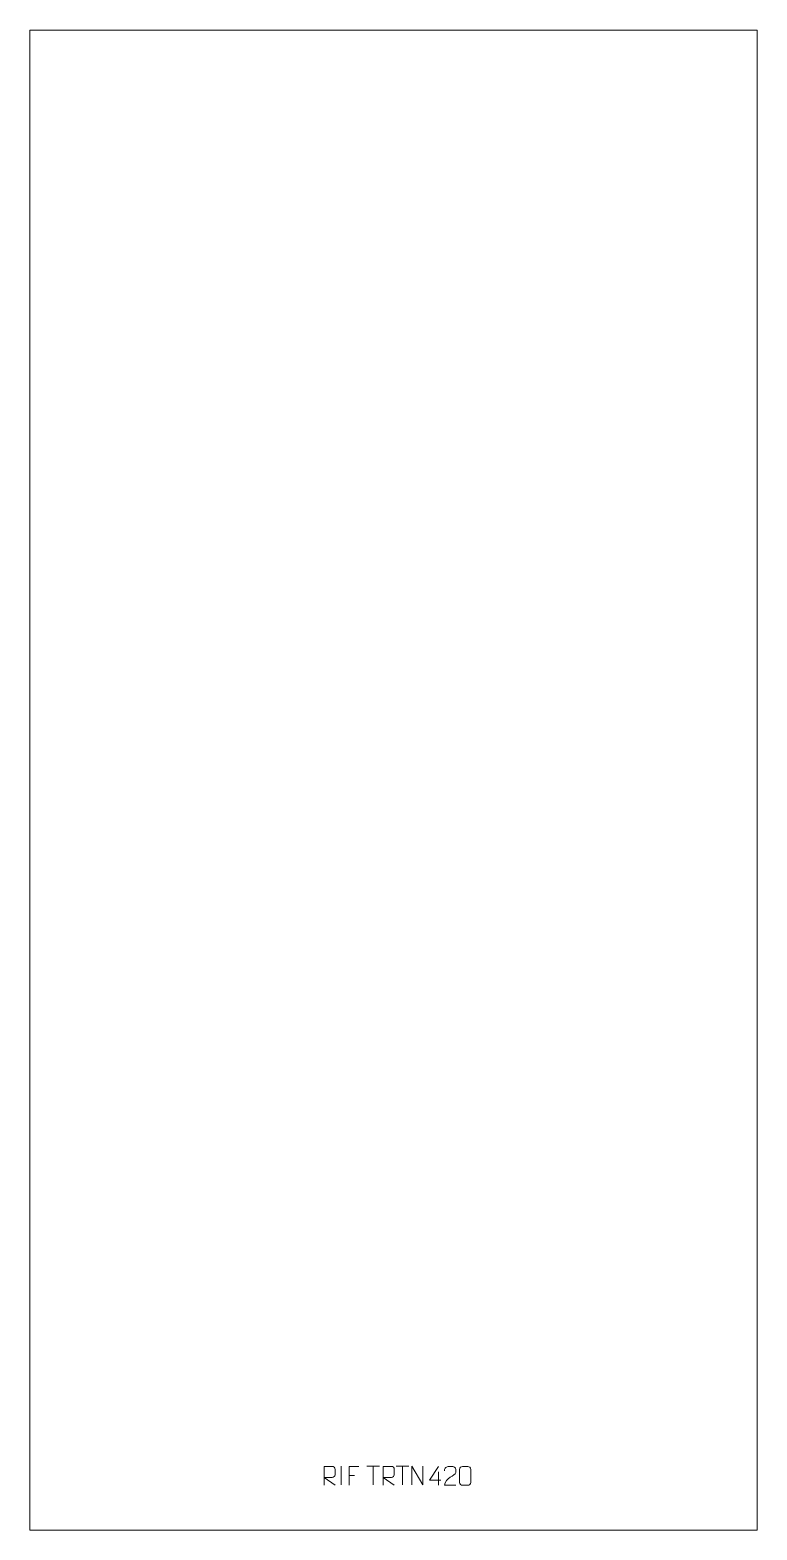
# Model space of a CAD drawing. Header units: millimetres. Extents: x -485 to 485, y -1585 to 415.
import ezdxf

# ---------------------------------------------------------------- set-up
doc = ezdxf.new("R2010")
doc.units = ezdxf.units.MM
doc.header["$MEASUREMENT"] = 0
doc.layers.add('layer 1', color=7, linetype='Continuous')

msp = doc.modelspace()

# ---------------------------------------------------------------- linework, layer by layer
at = {"layer": 'layer 1', "color": 242, "lineweight": 9}
msp.add_open_spline([(484.9996, -1584.9991), (484.9996, -1584.9991), (-484.9996, -1584.9991), (-484.9996, -1584.9991), (-484.9996, -1584.9991), (-484.9996, -1584.9991), (-484.9996, 414.9991), (-484.9996, 414.9991), (-484.9996, 414.9991), (-484.9996, 414.9991), (484.9996, 414.9991), (484.9996, 414.9991), (484.9996, 414.9991), (484.9996, 414.9991), (484.9996, -1584.9991), (484.9996, -1584.9991)], degree=3, knots=[0, 0, 0, 0, 0.2, 0.2, 0.2, 0.2, 0.4, 0.4, 0.4, 0.4, 0.6, 0.6, 0.6, 0.6, 1, 1, 1, 1], dxfattribs=at)
at = {"layer": 'layer 1', "color": 250, "lineweight": 9}
for points in [[(-70.0202, -1499.7773), (-70.0202, -1499.7773), (-70.0202, -1524.7514), (-70.0202, -1524.7514)], [(-35.5138, -1499.8111), (-35.5138, -1499.8111), (-18.5266, -1499.8111), (-18.5266, -1499.8111)], [(-27.02, -1524.7411), (-27.02, -1524.7411), (-27.02, -1499.7876), (-27.02, -1499.7876)], [(3.4862, -1499.8111), (3.4862, -1499.8111), (20.4734, -1499.8111), (20.4734, -1499.8111)], [(11.98, -1524.7411), (11.98, -1524.7411), (11.98, -1499.7876), (11.98, -1499.7876)], [(-59.1883, -1512.2644), (-59.1883, -1512.2644), (-52.0202, -1512.2644), (-52.0202, -1512.2644)], [(60.1014, -1507.634), (60.1014, -1507.634), (60.1014, -1525.2987), (60.1014, -1525.2987)]]:
    msp.add_open_spline(points, degree=3, dxfattribs=at)
for points, knots in [([(24.6524, -1524.7411), (24.6524, -1524.7411), (24.6524, -1499.7876), (24.6524, -1499.7876), (24.6524, -1499.7876), (24.6524, -1499.7876), (39.3072, -1524.7411), (39.3072, -1524.7411), (39.3072, -1524.7411), (39.3072, -1524.7411), (39.3072, -1499.7876), (39.3072, -1499.7876)], [0, 0, 0, 0, 0.25, 0.25, 0.25, 0.25, 0.5, 0.5, 0.5, 0.5, 1, 1, 1, 1]), ([(-92.6842, -1525.1929), (-92.6842, -1525.1929), (-92.6842, -1500.2394), (-92.6842, -1500.2394), (-92.6842, -1500.2394), (-89.0894, -1500.2394), (-85.4939, -1500.2394), (-81.8987, -1500.2394), (-81.8987, -1500.2394), (-79.5734, -1500.2771), (-78.0161, -1501.7671), (-78.0202, -1504.1335), (-78.0202, -1504.1335), (-78.0206, -1506.169), (-78.0206, -1509.2284), (-78.0202, -1511.2644), (-78.0202, -1511.2644), (-78.0267, -1513.1399), (-79.839, -1515.0817), (-81.8485, -1515.1008), (-81.8485, -1515.1008), (-81.8485, -1515.1008), (-92.6842, -1515.1008), (-92.6842, -1515.1008), (-92.6842, -1515.1008), (-92.6842, -1515.1008), (-78.0295, -1525.1929), (-78.0295, -1525.1929)], [0, 0, 0, 0, 0.125, 0.125, 0.125, 0.125, 0.25, 0.25, 0.25, 0.25, 0.375, 0.375, 0.375, 0.375, 0.5, 0.5, 0.5, 0.5, 0.625, 0.625, 0.625, 0.625, 0.75, 0.75, 0.75, 0.75, 1, 1, 1, 1]), ([(-46.3143, -1500.3847), (-46.3143, -1500.3847), (-59.1883, -1500.3847), (-59.1883, -1500.3847), (-59.1883, -1500.3847), (-59.1883, -1500.3847), (-59.1883, -1525.3383), (-59.1883, -1525.3383)], [0, 0, 0, 0, 0.333333333, 0.333333333, 0.333333333, 0.333333333, 1, 1, 1, 1]), ([(-13.6842, -1525.1929), (-13.6842, -1525.1929), (-13.6842, -1500.2394), (-13.6842, -1500.2394), (-13.6842, -1500.2394), (-10.0894, -1500.2394), (-6.4939, -1500.2394), (-2.8987, -1500.2394), (-2.8987, -1500.2394), (-0.5734, -1500.2771), (0.9839, -1501.7671), (0.9798, -1504.1335), (0.9798, -1504.1335), (0.9794, -1506.169), (0.9794, -1509.2284), (0.9798, -1511.2644), (0.9798, -1511.2644), (0.9733, -1513.1399), (-0.839, -1515.0817), (-2.8485, -1515.1008), (-2.8485, -1515.1008), (-2.8485, -1515.1008), (-13.6842, -1515.1008), (-13.6842, -1515.1008), (-13.6842, -1515.1008), (-13.6842, -1515.1008), (0.9705, -1525.1929), (0.9705, -1525.1929)], [0, 0, 0, 0, 0.125, 0.125, 0.125, 0.125, 0.25, 0.25, 0.25, 0.25, 0.375, 0.375, 0.375, 0.375, 0.5, 0.5, 0.5, 0.5, 0.625, 0.625, 0.625, 0.625, 0.75, 0.75, 0.75, 0.75, 1, 1, 1, 1]), ([(63.0455, -1518.3951), (63.0455, -1518.3951), (48.2238, -1518.3951), (48.2238, -1518.3951), (48.2238, -1518.3951), (48.2238, -1518.3951), (60.1014, -1500.3246), (60.1014, -1500.3246)], [0, 0, 0, 0, 0.333333333, 0.333333333, 0.333333333, 0.333333333, 1, 1, 1, 1]), ([(83.0061, -1525.2988), (78.0917, -1525.2985), (73.1773, -1525.2985), (68.2632, -1525.2988), (68.2632, -1525.2988), (68.2632, -1515.3665), (82.9142, -1512.7253), (83.0061, -1508.415), (83.0061, -1508.415), (83.0058, -1506.9909), (83.0058, -1505.5672), (83.0061, -1504.1439), (83.0061, -1504.1439), (82.9892, -1502.0668), (80.8664, -1500.342), (79.1954, -1500.3247), (79.1954, -1500.3247), (77.1222, -1500.3251), (75.0493, -1500.3251), (72.9769, -1500.3247), (72.9769, -1500.3247), (71.1548, -1500.3082), (68.3301, -1502.1003), (68.2632, -1504.1939), (68.2632, -1504.1939), (68.2632, -1504.1939), (68.2632, -1506.2487), (68.2632, -1506.2487)], [0, 0, 0, 0, 0.125, 0.125, 0.125, 0.125, 0.25, 0.25, 0.25, 0.25, 0.375, 0.375, 0.375, 0.375, 0.5, 0.5, 0.5, 0.5, 0.625, 0.625, 0.625, 0.625, 0.75, 0.75, 0.75, 0.75, 1, 1, 1, 1]), ([(92.054, -1500.3124), (94.4201, -1500.3124), (96.7866, -1500.3124), (99.1531, -1500.3124), (99.1531, -1500.3124), (101.1336, -1500.2768), (103.1596, -1501.7711), (103.1867, -1504.2132), (103.1867, -1504.2132), (103.1863, -1509.9706), (103.1863, -1515.7284), (103.1867, -1521.4866), (103.1867, -1521.4866), (103.0446, -1523.8142), (101.3382, -1525.2965), (99.1531, -1525.3073), (99.1531, -1525.3073), (96.7807, -1525.3069), (94.4083, -1525.3069), (92.0363, -1525.3073), (92.0363, -1525.3073), (90.0778, -1525.4129), (88.0714, -1523.525), (88.0828, -1521.504), (88.0828, -1521.504), (88.0832, -1515.7234), (88.0832, -1509.9431), (88.0828, -1504.1633), (88.0828, -1504.1633), (88.0871, -1502.0213), (89.8642, -1500.2988), (92.054, -1500.3124)], [0, 0, 0, 0, 0.111111111, 0.111111111, 0.111111111, 0.111111111, 0.222222222, 0.222222222, 0.222222222, 0.222222222, 0.333333333, 0.333333333, 0.333333333, 0.333333333, 0.444444444, 0.444444444, 0.444444444, 0.444444444, 0.555555556, 0.555555556, 0.555555556, 0.555555556, 0.666666667, 0.666666667, 0.666666667, 0.666666667, 0.777777778, 0.777777778, 0.777777778, 0.777777778, 1, 1, 1, 1])]:
    msp.add_open_spline(points, degree=3, knots=knots, dxfattribs=at)

doc.saveas('drawing.dxf')
